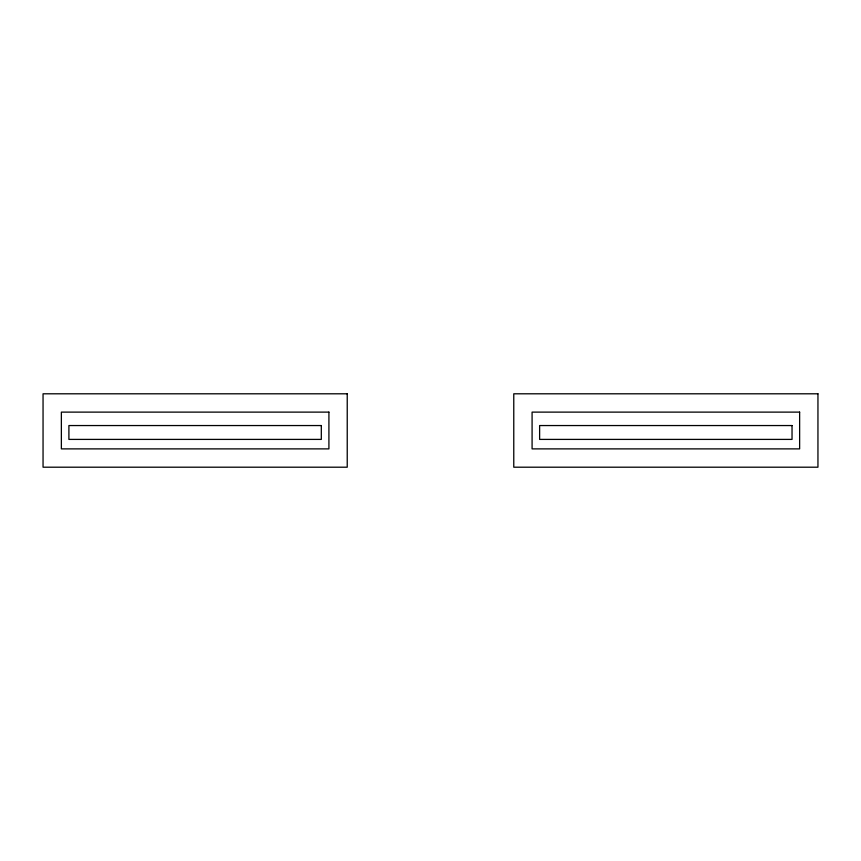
<?xml version="1.0" encoding="UTF-8"?>
<svg xmlns="http://www.w3.org/2000/svg" width="861" height="861" viewBox="0 0 861 861"><rect width="100%" height="100%" fill="white"/><g stroke="black" fill="none" stroke-linecap="round" stroke-linejoin="round"><path stroke-width="1.29" d="M347.231 393.8L43.05 393.8L43.05 467.2L347.231 467.2L347.231 393.8M817.95 393.8L513.769 393.8L513.769 467.2L817.95 467.2L817.95 393.8M328.913 412.118L61.368 412.118L61.368 448.882L328.913 448.882L328.913 412.118M799.632 412.118L532.087 412.118L532.087 448.882L799.632 448.882L799.632 412.118M321.314 425.549L68.902 425.549L68.902 439.401L321.314 439.401L321.314 425.549M792.034 425.549L539.621 425.549L539.621 439.401L792.034 439.401L792.034 425.549"/></g></svg>
